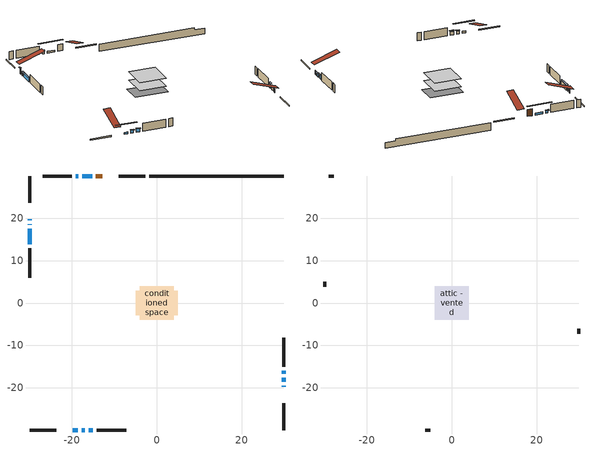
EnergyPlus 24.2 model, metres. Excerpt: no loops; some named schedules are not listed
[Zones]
conditioned space
 floor adiabatic (AdiabaticFloorConstruction): -3.98,-3.98 -3.98,3.98 3.98,3.98 3.98,-3.98 z0.77
 floor foundation (Slab1 construction): -4.98,-2.95 -4.98,2.95 4.98,2.95 4.98,-2.95 z-1.46
 wall outside (RimJoist1 construction): -2.69,29.94 -8.95,29.94 / -29.94,-29.94 -23.68,-29.94 / -29.94,29.94 -29.94,23.68 / 29.94,-29.94 29.94,-23.68 z0.77:1.07
 wall outside (AdiabaticWallConstruction 1): -12.85,29.94 -14.33,29.94 z0.77:2.8
 wall outside (AdiabaticWallConstruction): 29.94,-19.78 29.94,-19.51 / -29.94,18.55 -29.94,18.41 z0.77:1.99; -29.94,19.78 -29.94,19.47 z0.77:2.5; -15.25,29.94 -17.54,29.94 / -19.78,-29.94 -18.64,-29.94 z0.77:1.3; 29.94,-18.59 29.94,-17.62 z0.77:1.76; 29.94,-16.69 29.94,-16 z0.77:2.09; -18.47,29.94 -19.05,29.94 z0.77:1.56; -17.71,-29.94 -17,-29.94 z0.77:1.63; -16.07,-29.94 -15.08,-29.94 z0.77:1.79; -29.94,17.48 -29.94,13.82 z0.77:2.12
 wall outside (Wall1 construction): -19.98,29.94 -26.9,29.94 / -14.15,-29.94 -7.23,-29.94 / -29.94,12.9 -29.94,5.98 / 29.94,-15.07 29.94,-8.15 z0.77:3.21
 wall foundation (FoundationWall1 construction): -1.76,29.94,-1.46 -1.76,29.94,0.77 26.77,29.94,0.77 26.77,29.94,0.19 29.94,29.94,0.19 29.94,29.94,-1.46
 window (WindowConstruction 7): 29.94,-19.78 29.94,-19.51 z0.77:1.99
 window (WindowConstruction 6): -29.94,19.78 -29.94,19.48 z0.77:2.5
 window (WindowConstruction 9): -15.25,29.94 -17.54,29.94 z0.77:1.3
 window (WindowConstruction 10): -19.78,-29.94 -18.64,-29.94 z0.77:1.3
 window (WindowConstruction 8): -29.94,18.55 -29.94,18.41 z0.77:1.99
 window (WindowConstruction): 29.94,-18.58 29.94,-17.62 z0.77:1.76
 window (WindowConstruction 1): 29.94,-16.69 29.94,-16 z0.77:2.09
 window (WindowConstruction 2): -18.47,29.94 -19.05,29.94 z0.77:1.56
 window (WindowConstruction 3): -17.71,-29.94 -17,-29.94 z0.77:1.63
 window (WindowConstruction 4): -16.07,-29.94 -15.08,-29.94 z0.77:1.79
 window (WindowConstruction 5): -29.94,17.48 -29.94,13.83 z0.77:2.12
 door (Door): -12.85,29.94 -14.32,29.94 z0.77:2.8
 ceiling adiabatic (AdiabaticFloorConstruction): 3.98,-3.98 3.98,3.98 -3.98,3.98 -3.98,-3.98 z0.77
attic - vented
 floor to conditioned space (Floor1 construction Reversed): -3.98,-3.98 -3.98,3.98 3.98,3.98 3.98,-3.98 z3.21
 wall outside (Wall2 construction): -27.83,29.94 -29.01,29.94 / -6.3,-29.94 -5.12,-29.94 / -29.94,5.05 -29.94,3.86 / 29.94,-7.23 29.94,-6.04 z0.77:3.21
 roof outside (Roof1 construction): -11.92,29.94,3.21 -11.92,22.19,5.79 -9.88,22.19,5.79 -9.88,29.94,3.21; -20.71,-29.94,3.21 -20.71,-22.19,5.79 -22.75,-22.19,5.79 -22.75,-29.94,3.21; -29.94,20.71,3.21 -22.19,20.71,5.79 -22.19,22.75,5.79 -29.94,22.75,3.21; 29.94,-20.71,3.21 22.19,-20.71,5.79 22.19,-22.75,5.79 29.94,-22.75,3.21
shading: -29.94,19.27 -29.94,19.98 -30.35,19.98 -30.35,19.27 z2.7; -20.18,29.94 -12.61,29.94 -12.61,30.35 -20.18,30.35 z3.94; -16,-29.94 -22.42,-29.94 -22.42,-30.35 -16,-30.35 z3.94; 29.94,-17.42 29.94,-18.79 30.35,-18.79 30.35,-17.42 z1.96; 29.94,-15.8 29.94,-16.89 30.35,-16.89 30.35,-15.8 z2.29; -19.25,29.94 -18.27,29.94 -18.27,30.35 -19.25,30.35 z1.76; -16.8,-29.94 -17.91,-29.94 -17.91,-30.35 -16.8,-30.35 z1.83; -14.88,-29.94 -16.27,-29.94 -16.27,-30.35 -14.88,-30.35 z1.99; -29.94,13.62 -29.94,17.68 -30.35,17.68 -30.35,13.62 z2.32
[Building]
Building 1: Terrain=Suburbs
[Site:Location]
Thunder Bay AP_ON: Latitude {deg}=48.37; Longitude {deg}=-89.32; Time Zone {hr}=-5; Elevation {m}=199; Keep Site Location Information=Yes
[Site:GroundTemperature:Shallow]
-2.12691, -4.55874, -4.75348, -3.59946, 1.0333, 5.64449, 9.64214, 12.1745, 12.3897, 10.33, 6.43429, 1.96456
[Site:WaterMainsTemperature]
Calculation Method=Schedule; Temperature Schedule=mains temperature schedule
[Material] Roughness=Rough; Thermal Absorptance=0.9
Name | Thickness {m} | Conductivity {W/m-K} | Density {kg/m3} | Specific Heat {J/kg-K} | Solar Absorptance | Visible Absorptance
asphalt or fiberglass shingles | 0.00635 | 0.162714 | 1121.4 | 1465.45 | 0.4 | 0.4
ceiling loosefill ins | 0.338667 | 0.0480833 | 16.02 | 1046.75 | 0.7 | 0.7
ceiling stud and cavity | 0.1397 | 0.110344 | 65.682 | 1177.47 | 0.7 | 0.7
concrete 4.0 in. | 0.1016 | 1.803125 | 2242.8 | 837.4 | 0.7 | 0.7
concrete 8.0 in. | 0.2032 | 1.803125 | 2242.8 | 837.4 | 0.7 | 0.7
door material | 0.04445 | 0.188738 | 512.64 | 1214.23 | 0.7 | 0.7
floor covering | 0.0127 | 0.0433444 | 54.468 | 1339.84 | 0.6 | 0.6
floor rigid ins; wall rigid ins | 0.512978 | 0.029427 | 32.04 | 1214.23 | 0.7 | 0.7
floor stud and cavity | 0.1397 | 1.75129 | 37.0049 | 1207.88 | 0.7 | 0.7
furniture material conditioned space 1 | 0.1524 | 0.115458 | 640.8 | 1214.23 | 0.6 | 0.6
gypsum board | 0.0127 | 0.160291 | 801 | 837.4 | 0.6 | 0.6
osb sheathing 0.5 in. | 0.0127 | 0.115458 | 512.64 | 1214.23 | 0.7 | 0.7
osb sheathing 0.75 in. | 0.01905 | 0.115458 | 512.64 | 1214.23 | 0.7 | 0.7
rim joist stud and cavity | 0.0508 | 0.648972 | 50.32683 | 1063.81 | 0.6 | 0.6
wall stud and cavity | 0.1397 | 0.116332 | 139.0536 | 1170.24 | 0.7 | 0.7
wall stud and cavity 1 | 0.0889 | 6.1454 | 50.32683 | 1063.81 | 0.6 | 0.6
wall stud and cavity 2 | 0.0889 | 0.380278 | 52.3479 | 1209.89 | 0.7 | 0.7
wall stud and cavity 3 | 0.0889 | 0.391764 | 83.0341 | 1211.67 | 0.7 | 0.7
wood siding | 0.0254 | 0.102417 | 544.68 | 1172.36 | 0.4 | 0.4
wood siding 1 | 0.00254 | 0.102417 | 544.68 | 1172.36 | 0.4 | 0.4
wood siding 2; wood siding 3; wood siding 4 | 0.0254 | 0.102417 | 544.68 | 1172.36 | 0.7 | 0.7
[WindowMaterial:SimpleGlazingSystem]
Name | U-Factor {W/m2-K} | Solar Heat Gain Coefficient
WindowMaterial | 2.11108 | 0.49
WindowMaterial 1 | 2.387599 | 0.49
WindowMaterial 2 | 2.22067 | 0.41
WindowMaterial 3 | 2.17411 | 0.44
WindowMaterial 4 | 2.103699 | 0.49
WindowMaterial 5 | 1.9856 | 0.57
WindowMaterial 6 | 2.946882 | 0.26
WindowMaterial 7 | 6.867541 | 0.71
WindowMaterial 8 | 7.08671 | 0.65
WindowMaterial 9 | 2.17581 | 0.44
[Construction]
AdiabaticFloorConstruction: floor stud and cavity, floor rigid ins, osb sheathing 0.75 in., floor covering
AdiabaticWallConstruction: wood siding 3, wall rigid ins, wall stud and cavity 2, gypsum board
AdiabaticWallConstruction 1: wood siding 4, wall rigid ins, wall stud and cavity 2, gypsum board
Door: door material
Floor1 construction Reversed: gypsum board, ceiling stud and cavity, ceiling loosefill ins
FoundationWall1 construction: concrete 8.0 in.
furniture construction conditioned space 1: furniture material conditioned space 1
PartitionWallConstruction: gypsum board, wall stud and cavity 3, gypsum board
RimJoist1 construction: wood siding 2, rim joist stud and cavity
Roof1 construction: asphalt or fiberglass shingles
Slab1 construction: concrete 4.0 in.
Wall1 construction: wood siding, osb sheathing 0.5 in., wall stud and cavity, gypsum board
Wall2 construction: wood siding 1, wall stud and cavity 1
WindowConstruction: WindowMaterial
WindowConstruction 1: WindowMaterial 1
WindowConstruction 10; WindowConstruction 9: WindowMaterial 9
WindowConstruction 2: WindowMaterial 2
WindowConstruction 3: WindowMaterial 3
WindowConstruction 4: WindowMaterial 4
WindowConstruction 5: WindowMaterial 5
WindowConstruction 6: WindowMaterial 6
WindowConstruction 7: WindowMaterial 7
WindowConstruction 8: WindowMaterial 8
[Zone] Multiplier=1; Part of Total Floor Area=Yes
Name | Volume {m3}
attic - vented | 26.5999
conditioned space | 299.4
[Space]
Name | Zone | Volume {m3}
attic - vented 1 | attic - vented | 26.5999
conditioned space 1 | conditioned space | 299.4
[ZoneInfiltration:EffectiveLeakageArea]
infil attic - vented 1: Zone or Space=attic - vented 1; Schedule=Always On Discrete; Effective Air Leakage Area {cm2}=2305.09; Stack Coefficient=0.000349314; Wind Coefficient=1.26278e-05
[ZoneMixing]
whole house fan mix: Zone or Space=attic - vented; Schedule=Always On Continuous; Design Flow Rate Calculation Method=Flow/Zone; Design Flow Rate {m3/s}=0; Source Zone or Space=conditioned space
[SurfaceProperty:ExposedFoundationPerimeter]
Slab1: Exposed Perimeter Calculation Method=TotalExposedPerimeter; Total Exposed Perimeter {m}=31.7
[InternalMass] Zone or ZoneList=conditioned space; Space or SpaceList=conditioned space 1
Name | Construction | Surface Area {m2}
furniture mass conditioned space 1 | furniture construction conditioned space 1 | 48.8399
partition wall mass | PartitionWallConstruction | 122.1
[Lights]
interior lighting: Zone or ZoneList or Space or SpaceList=conditioned space 1; Schedule=interior lighting schedule; Design Level Calculation Method=LightingLevel; Lighting Level {W}=343.2; Return Air Fraction=0; Fraction Radiant=0.6; Fraction Visible=0.2; Fraction Replaceable=1
[People]
occupants: Zone or ZoneList or Space or SpaceList=conditioned space 1; Number of People Schedule=occupants schedule; Number of People Calculation Method=People; Number of People=3; Fraction Radiant=0.314171; Sensible Heat Fraction=0.56303; Activity Level Schedule=occupants activity schedule; Carbon Dioxide Generation Rate {m3/s-W}=0; Enable ASHRAE 55 Comfort Warnings=No; Mean Radiant Temperature Calculation Type=EnclosureAveraged
[ElectricEquipment] Zone or ZoneList or Space or SpaceList=conditioned space 1; Design Level Calculation Method=EquipmentLevel
Name | Schedule | Design Level {W} | Fraction Latent | Fraction Radiant | Fraction Lost
clothes dryer | clothes dryer schedule | 140.772 | 0.015 | 0.081 | 0.85
clothes washer | clothes washer schedule | 32.1985 | 0.03 | 0.162 | 0.7
cooking range | cooking range schedule | 215.147 | 0.08 | 0.432 | 0.2
dishwasher | dishwasher schedule | 66.8632 | 0.3 | 0.18 | 0.4
fridge | fridge schedule | 72.9452 | 0 | 0.6 | 0
mech vent bath fan 0 | mech vent bath fan 0 schedule | 50.2 | 0 | 0 | 1
mech vent house fan | mech vent house fan schedule | 0 | 0 | 0 | 1
mech vent house fan cfis | mech vent house fan cfis schedule | 0 | 0 | 0 | 0
misc plug loads | misc plug loads schedule | 494.7 | 0.045 | 0.513 | 0.1
whole house fan | Always On Discrete | 0 | 0 | 0 | 1
[OtherEquipment] Zone or ZoneList or Space or SpaceList=conditioned space 1; Design Level Calculation Method=EquipmentLevel
Name | Fuel Type | Schedule | Design Level {W} | Fraction Latent | Fraction Radiant | Fraction Lost
clothes dryer 1 | Electricity | clothes dryer schedule | 0 | 0.015 | 0.081 | 0.85
cooking range 1 | Electricity | cooking range schedule | 0 | 0.08 | 0.432 | 0.2
general water use latent | None | general water use schedule | 62.594 | 1 | 0 | 0
general water use sensible | None | general water use schedule | -61.6891 | 0 | 0.6 | 0
mech vent house fan latent load | None | Always On Discrete | 0 | 1 | 0 | 0
mech vent house fan sensible load | None | Always On Discrete | 0 | 0 | 0 | 0
water heater energy adjustment1 | NaturalGas | Always On Discrete | 0.01 | 0 | 0 | 1
[ZoneInfiltration:DesignFlowRate] Zone or ZoneList or Space or SpaceList=conditioned space 1; Schedule=Always On Discrete; Design Flow Rate Calculation Method=Flow/Zone; Design Flow Rate {m3/s}=0
infil flow; natural vent flow; whole house fan flow
[Foundation:Kiva]
Foundation Kiva 1: Initial Indoor Air Temperature {C}=18; Wall Height Above Grade {m}=0.770016; Wall Depth Below Slab {m}=0.2032
[Foundation:Kiva:Settings]
Soil Conductivity {W/m-K}=0.849921; Soil Density {kg/m3}=1842.3; Soil Specific Heat {J/kg-K}=418.7; Ground Solar Absorptivity=0.9; Ground Thermal Absorptivity=0.9; Ground Surface Roughness {m}=0.03; Far-Field Width {m}=40; Deep-Ground Boundary Condition=ZeroFlux; Deep-Ground Depth {m}=40; Minimum Cell Dimension {m}=0.2; Maximum Cell Growth Coefficient=3; Simulation Timestep=Timestep
[Exterior:Lights]
exterior lighting: Schedule=exterior lighting schedule; Design Level {W}=75.6
[Schedule:Constant]
Name | Hourly Value
Always On Continuous; mech vent house fan schedule; mech vent house fan cfis schedule; Always On Discrete | 1
occupants activity schedule | 117.228
fridge schedule | 0
[Schedule:Day:Interval]
interior lighting schedule day: No, 01:00, 0.108182, 04:00, 0.0901515, 05:00, 0.0991667, 06:00, 0.162273, 07:00, 0.270455, 08:00, 0.342576, 10:00, 0.369621, 11:00, 0.351591, 12:00, 0.333561, 13:00, 0.324545, 14:00, 0.31553, 15:00, 0.333561, 16:00, 0.369621, 17:00, 0.450758, 18:00, 0.585985, 19:00, 0.775303, 20:00, 0.955606, 21:00, 0.991667, 22:00, 0.712197, 23:00, 0.360606, 24:00, 0.162273
interior lighting schedule day 1: No, 01:00, 0.100909, 04:00, 0.0840909, 05:00, 0.0925, 06:00, 0.151364, 07:00, 0.252273, 08:00, 0.319545, 10:00, 0.344773, 11:00, 0.327955, 12:00, 0.311136, 13:00, 0.302727, 14:00, 0.294318, 15:00, 0.311136, 16:00, 0.344773, 17:00, 0.420455, 18:00, 0.546591, 19:00, 0.723182, 20:00, 0.891364, 21:00, 0.925, 22:00, 0.664318, 23:00, 0.336364, 24:00, 0.151364
interior lighting schedule default day: No, 24:00, 0
[Schedule:Week:Daily]
interior lighting schedule Week Rule - Jan1-Jan27: interior lighting schedule day, interior lighting schedule day, interior lighting schedule day, interior lighting schedule day, interior lighting schedule day, interior lighting schedule day, interior lighting schedule day, interior lighting schedule default day, interior lighting schedule default day, interior lighting schedule default day, interior lighting schedule default day, interior lighting schedule default day
interior lighting schedule Week Rule - Jan28-Feb3: interior lighting schedule day, interior lighting schedule day, interior lighting schedule day, interior lighting schedule day, interior lighting schedule day 1, interior lighting schedule day 1, interior lighting schedule day 1, interior lighting schedule default day, interior lighting schedule default day, interior lighting schedule default day, interior lighting schedule default day, interior lighting schedule default day
interior lighting schedule Week Rule - Feb4-Feb24: interior lighting schedule day 1, interior lighting schedule day 1, interior lighting schedule day 1, interior lighting schedule day 1, interior lighting schedule day 1, interior lighting schedule day 1, interior lighting schedule day 1, interior lighting schedule default day, interior lighting schedule default day, interior lighting schedule default day, interior lighting schedule default day, interior lighting schedule default day
interior lighting schedule Week Rule - Feb25-Mar3: interior lighting schedule day 1, interior lighting schedule day 1, interior lighting schedule day 1, interior lighting schedule day 1, interior lighting schedule day 2, interior lighting schedule day 2, interior lighting schedule day 2, interior lighting schedule default day, interior lighting schedule default day, interior lighting schedule default day, interior lighting schedule default day, interior lighting schedule default day
interior lighting schedule Week Rule - Mar4-Mar31: interior lighting schedule day 2, interior lighting schedule day 2, interior lighting schedule day 2, interior lighting schedule day 2, interior lighting schedule day 2, interior lighting schedule day 2, interior lighting schedule day 2, interior lighting schedule default day, interior lighting schedule default day, interior lighting schedule default day, interior lighting schedule default day, interior lighting schedule default day
interior lighting schedule Week Rule - Apr1-Apr28: interior lighting schedule day 3, interior lighting schedule day 3, interior lighting schedule day 3, interior lighting schedule day 3, interior lighting schedule day 3, interior lighting schedule day 3, interior lighting schedule day 3, interior lighting schedule default day, interior lighting schedule default day, interior lighting schedule default day, interior lighting schedule default day, interior lighting schedule default day
interior lighting schedule Week Rule - Apr29-May5: interior lighting schedule day 3, interior lighting schedule day 3, interior lighting schedule day 4, interior lighting schedule day 4, interior lighting schedule day 4, interior lighting schedule day 4, interior lighting schedule day 4, interior lighting schedule default day, interior lighting schedule default day, interior lighting schedule default day, interior lighting schedule default day, interior lighting schedule default day
interior lighting schedule Week Rule - May6-May26: interior lighting schedule day 4, interior lighting schedule day 4, interior lighting schedule day 4, interior lighting schedule day 4, interior lighting schedule day 4, interior lighting schedule day 4, interior lighting schedule day 4, interior lighting schedule default day, interior lighting schedule default day, interior lighting schedule default day, interior lighting schedule default day, interior lighting schedule default day
interior lighting schedule Week Rule - May27-Jun2: interior lighting schedule day 4, interior lighting schedule day 4, interior lighting schedule day 4, interior lighting schedule day 4, interior lighting schedule day 4, interior lighting schedule day 5, interior lighting schedule day 5, interior lighting schedule default day, interior lighting schedule default day, interior lighting schedule default day, interior lighting schedule default day, interior lighting schedule default day
interior lighting schedule Week Rule - Jun3-Jun30: interior lighting schedule day 5, interior lighting schedule day 5, interior lighting schedule day 5, interior lighting schedule day 5, interior lighting schedule day 5, interior lighting schedule day 5, interior lighting schedule day 5, interior lighting schedule default day, interior lighting schedule default day, interior lighting schedule default day, interior lighting schedule default day, interior lighting schedule default day
interior lighting schedule Week Rule - Jul1-Jul28: interior lighting schedule day 6, interior lighting schedule day 6, interior lighting schedule day 6, interior lighting schedule day 6, interior lighting schedule day 6, interior lighting schedule day 6, interior lighting schedule day 6, interior lighting schedule default day, interior lighting schedule default day, interior lighting schedule default day, interior lighting schedule default day, interior lighting schedule default day
interior lighting schedule Week Rule - Jul29-Aug4: interior lighting schedule day 6, interior lighting schedule day 6, interior lighting schedule day 6, interior lighting schedule day 7, interior lighting schedule day 7, interior lighting schedule day 7, interior lighting schedule day 7, interior lighting schedule default day, interior lighting schedule default day, interior lighting schedule default day, interior lighting schedule default day, interior lighting schedule default day
interior lighting schedule Week Rule - Aug5-Aug25: interior lighting schedule day 7, interior lighting schedule day 7, interior lighting schedule day 7, interior lighting schedule day 7, interior lighting schedule day 7, interior lighting schedule day 7, interior lighting schedule day 7, interior lighting schedule default day, interior lighting schedule default day, interior lighting schedule default day, interior lighting schedule default day, interior lighting schedule default day
interior lighting schedule Week Rule - Aug26-Sep1: interior lighting schedule day 7, interior lighting schedule day 7, interior lighting schedule day 7, interior lighting schedule day 7, interior lighting schedule day 7, interior lighting schedule day 7, interior lighting schedule day 8, interior lighting schedule default day, interior lighting schedule default day, interior lighting schedule default day, interior lighting schedule default day, interior lighting schedule default day
interior lighting schedule Week Rule - Sep2-Sep29: interior lighting schedule day 8, interior lighting schedule day 8, interior lighting schedule day 8, interior lighting schedule day 8, interior lighting schedule day 8, interior lighting schedule day 8, interior lighting schedule day 8, interior lighting schedule default day, interior lighting schedule default day, interior lighting schedule default day, interior lighting schedule default day, interior lighting schedule default day
interior lighting schedule Week Rule - Sep30-Oct6: interior lighting schedule day 8, interior lighting schedule day 9, interior lighting schedule day 9, interior lighting schedule day 9, interior lighting schedule day 9, interior lighting schedule day 9, interior lighting schedule day 9, interior lighting schedule default day, interior lighting schedule default day, interior lighting schedule default day, interior lighting schedule default day, interior lighting schedule default day
interior lighting schedule Week Rule - Oct7-Oct27: interior lighting schedule day 9, interior lighting schedule day 9, interior lighting schedule day 9, interior lighting schedule day 9, interior lighting schedule day 9, interior lighting schedule day 9, interior lighting schedule day 9, interior lighting schedule default day, interior lighting schedule default day, interior lighting schedule default day, interior lighting schedule default day, interior lighting schedule default day
interior lighting schedule Week Rule - Oct28-Nov3: interior lighting schedule day 9, interior lighting schedule day 9, interior lighting schedule day 9, interior lighting schedule day 9, interior lighting schedule day 10, interior lighting schedule day 10, interior lighting schedule day 10, interior lighting schedule default day, interior lighting schedule default day, interior lighting schedule default day, interior lighting schedule default day, interior lighting schedule default day
interior lighting schedule Week Rule - Nov4-Nov24: interior lighting schedule day 10, interior lighting schedule day 10, interior lighting schedule day 10, interior lighting schedule day 10, interior lighting schedule day 10, interior lighting schedule day 10, interior lighting schedule day 10, interior lighting schedule default day, interior lighting schedule default day, interior lighting schedule default day, interior lighting schedule default day, interior lighting schedule default day
interior lighting schedule Week Rule - Nov25-Dec1: interior lighting schedule day 10, interior lighting schedule day 10, interior lighting schedule day 10, interior lighting schedule day 10, interior lighting schedule day 10, interior lighting schedule day 10, interior lighting schedule day 11, interior lighting schedule default day, interior lighting schedule default day, interior lighting schedule default day, interior lighting schedule default day, interior lighting schedule default day
interior lighting schedule Week Rule - Dec2-Dec31: interior lighting schedule day 11, interior lighting schedule day 11, interior lighting schedule day 11, interior lighting schedule day 11, interior lighting schedule day 11, interior lighting schedule day 11, interior lighting schedule day 11, interior lighting schedule default day, interior lighting schedule default day, interior lighting schedule default day, interior lighting schedule default day, interior lighting schedule default day
occupants schedule Week Rule - Jan1-Dec31: occupants schedule day, occupants schedule day, occupants schedule day, occupants schedule day, occupants schedule day, occupants schedule day, occupants schedule day, occupants schedule default day, occupants schedule default day, occupants schedule default day, occupants schedule default day, occupants schedule default day
clothes dryer schedule Week Rule - Jan1-Dec31: clothes dryer schedule day, clothes dryer schedule day, clothes dryer schedule day, clothes dryer schedule day, clothes dryer schedule day, clothes dryer schedule day, clothes dryer schedule day, clothes dryer schedule default day, clothes dryer schedule default day, clothes dryer schedule default day, clothes dryer schedule default day, clothes dryer schedule default day
clothes washer schedule Week Rule - Jan1-Dec31: clothes washer schedule day, clothes washer schedule day, clothes washer schedule day, clothes washer schedule day, clothes washer schedule day, clothes washer schedule day, clothes washer schedule day, clothes washer schedule default day, clothes washer schedule default day, clothes washer schedule default day, clothes washer schedule default day, clothes washer schedule default day
cooking range schedule Week Rule - Jan1-Dec31: cooking range schedule day, cooking range schedule day, cooking range schedule day, cooking range schedule day, cooking range schedule day, cooking range schedule day, cooking range schedule day, cooking range schedule default day, cooking range schedule default day, cooking range schedule default day, cooking range schedule default day, cooking range schedule default day
dishwasher schedule Week Rule - Jan1-Dec31: dishwasher schedule day, dishwasher schedule day, dishwasher schedule day, dishwasher schedule day, dishwasher schedule day, dishwasher schedule day, dishwasher schedule day, dishwasher schedule default day, dishwasher schedule default day, dishwasher schedule default day, dishwasher schedule default day, dishwasher schedule default day
mech vent bath fan 0 schedule Week Rule - Jan1-Dec31: mech vent bath fan 0 schedule day, mech vent bath fan 0 schedule day, mech vent bath fan 0 schedule day, mech vent bath fan 0 schedule day, mech vent bath fan 0 schedule day, mech vent bath fan 0 schedule day, mech vent bath fan 0 schedule day, mech vent bath fan 0 schedule default day, mech vent bath fan 0 schedule default day, mech vent bath fan 0 schedule default day, mech vent bath fan 0 schedule default day, mech vent bath fan 0 schedule default day
misc plug loads schedule Week Rule - Jan1-Dec31: misc plug loads schedule day, misc plug loads schedule day, misc plug loads schedule day, misc plug loads schedule day, misc plug loads schedule day, misc plug loads schedule day, misc plug loads schedule day, misc plug loads schedule default day, misc plug loads schedule default day, misc plug loads schedule default day, misc plug loads schedule default day, misc plug loads schedule default day
general water use schedule Week Rule - Jan1-Dec31: general water use schedule day, general water use schedule day, general water use schedule day, general water use schedule day, general water use schedule day, general water use schedule day, general water use schedule day, general water use schedule default day, general water use schedule default day, general water use schedule default day, general water use schedule default day, general water use schedule default day
exterior lighting schedule Week Rule - Jan1-Jan27: exterior lighting schedule day, exterior lighting schedule day, exterior lighting schedule day, exterior lighting schedule day, exterior lighting schedule day, exterior lighting schedule day, exterior lighting schedule day, exterior lighting schedule default day, exterior lighting schedule default day, exterior lighting schedule default day, exterior lighting schedule default day, exterior lighting schedule default day
exterior lighting schedule Week Rule - Jan28-Feb3: exterior lighting schedule day, exterior lighting schedule day, exterior lighting schedule day, exterior lighting schedule day, exterior lighting schedule day 1, exterior lighting schedule day 1, exterior lighting schedule day 1, exterior lighting schedule default day, exterior lighting schedule default day, exterior lighting schedule default day, exterior lighting schedule default day, exterior lighting schedule default day
exterior lighting schedule Week Rule - Feb4-Feb24: exterior lighting schedule day 1, exterior lighting schedule day 1, exterior lighting schedule day 1, exterior lighting schedule day 1, exterior lighting schedule day 1, exterior lighting schedule day 1, exterior lighting schedule day 1, exterior lighting schedule default day, exterior lighting schedule default day, exterior lighting schedule default day, exterior lighting schedule default day, exterior lighting schedule default day
exterior lighting schedule Week Rule - Feb25-Mar3: exterior lighting schedule day 1, exterior lighting schedule day 1, exterior lighting schedule day 1, exterior lighting schedule day 1, exterior lighting schedule day 2, exterior lighting schedule day 2, exterior lighting schedule day 2, exterior lighting schedule default day, exterior lighting schedule default day, exterior lighting schedule default day, exterior lighting schedule default day, exterior lighting schedule default day
exterior lighting schedule Week Rule - Mar4-Mar31: exterior lighting schedule day 2, exterior lighting schedule day 2, exterior lighting schedule day 2, exterior lighting schedule day 2, exterior lighting schedule day 2, exterior lighting schedule day 2, exterior lighting schedule day 2, exterior lighting schedule default day, exterior lighting schedule default day, exterior lighting schedule default day, exterior lighting schedule default day, exterior lighting schedule default day
exterior lighting schedule Week Rule - Apr1-Apr28: exterior lighting schedule day 3, exterior lighting schedule day 3, exterior lighting schedule day 3, exterior lighting schedule day 3, exterior lighting schedule day 3, exterior lighting schedule day 3, exterior lighting schedule day 3, exterior lighting schedule default day, exterior lighting schedule default day, exterior lighting schedule default day, exterior lighting schedule default day, exterior lighting schedule default day
exterior lighting schedule Week Rule - Apr29-May5: exterior lighting schedule day 3, exterior lighting schedule day 3, exterior lighting schedule day 4, exterior lighting schedule day 4, exterior lighting schedule day 4, exterior lighting schedule day 4, exterior lighting schedule day 4, exterior lighting schedule default day, exterior lighting schedule default day, exterior lighting schedule default day, exterior lighting schedule default day, exterior lighting schedule default day
exterior lighting schedule Week Rule - May6-May26: exterior lighting schedule day 4, exterior lighting schedule day 4, exterior lighting schedule day 4, exterior lighting schedule day 4, exterior lighting schedule day 4, exterior lighting schedule day 4, exterior lighting schedule day 4, exterior lighting schedule default day, exterior lighting schedule default day, exterior lighting schedule default day, exterior lighting schedule default day, exterior lighting schedule default day
exterior lighting schedule Week Rule - May27-Jun2: exterior lighting schedule day 4, exterior lighting schedule day 4, exterior lighting schedule day 4, exterior lighting schedule day 4, exterior lighting schedule day 4, exterior lighting schedule day 5, exterior lighting schedule day 5, exterior lighting schedule default day, exterior lighting schedule default day, exterior lighting schedule default day, exterior lighting schedule default day, exterior lighting schedule default day
exterior lighting schedule Week Rule - Jun3-Jun30: exterior lighting schedule day 5, exterior lighting schedule day 5, exterior lighting schedule day 5, exterior lighting schedule day 5, exterior lighting schedule day 5, exterior lighting schedule day 5, exterior lighting schedule day 5, exterior lighting schedule default day, exterior lighting schedule default day, exterior lighting schedule default day, exterior lighting schedule default day, exterior lighting schedule default day
exterior lighting schedule Week Rule - Jul1-Jul28: exterior lighting schedule day 6, exterior lighting schedule day 6, exterior lighting schedule day 6, exterior lighting schedule day 6, exterior lighting schedule day 6, exterior lighting schedule day 6, exterior lighting schedule day 6, exterior lighting schedule default day, exterior lighting schedule default day, exterior lighting schedule default day, exterior lighting schedule default day, exterior lighting schedule default day
exterior lighting schedule Week Rule - Jul29-Aug4: exterior lighting schedule day 6, exterior lighting schedule day 6, exterior lighting schedule day 6, exterior lighting schedule day 7, exterior lighting schedule day 7, exterior lighting schedule day 7, exterior lighting schedule day 7, exterior lighting schedule default day, exterior lighting schedule default day, exterior lighting schedule default day, exterior lighting schedule default day, exterior lighting schedule default day
exterior lighting schedule Week Rule - Aug5-Aug25: exterior lighting schedule day 7, exterior lighting schedule day 7, exterior lighting schedule day 7, exterior lighting schedule day 7, exterior lighting schedule day 7, exterior lighting schedule day 7, exterior lighting schedule day 7, exterior lighting schedule default day, exterior lighting schedule default day, exterior lighting schedule default day, exterior lighting schedule default day, exterior lighting schedule default day
exterior lighting schedule Week Rule - Aug26-Sep1: exterior lighting schedule day 7, exterior lighting schedule day 7, exterior lighting schedule day 7, exterior lighting schedule day 7, exterior lighting schedule day 7, exterior lighting schedule day 7, exterior lighting schedule day 8, exterior lighting schedule default day, exterior lighting schedule default day, exterior lighting schedule default day, exterior lighting schedule default day, exterior lighting schedule default day
exterior lighting schedule Week Rule - Sep2-Sep29: exterior lighting schedule day 8, exterior lighting schedule day 8, exterior lighting schedule day 8, exterior lighting schedule day 8, exterior lighting schedule day 8, exterior lighting schedule day 8, exterior lighting schedule day 8, exterior lighting schedule default day, exterior lighting schedule default day, exterior lighting schedule default day, exterior lighting schedule default day, exterior lighting schedule default day
exterior lighting schedule Week Rule - Sep30-Oct6: exterior lighting schedule day 8, exterior lighting schedule day 9, exterior lighting schedule day 9, exterior lighting schedule day 9, exterior lighting schedule day 9, exterior lighting schedule day 9, exterior lighting schedule day 9, exterior lighting schedule default day, exterior lighting schedule default day, exterior lighting schedule default day, exterior lighting schedule default day, exterior lighting schedule default day
exterior lighting schedule Week Rule - Oct7-Oct27: exterior lighting schedule day 9, exterior lighting schedule day 9, exterior lighting schedule day 9, exterior lighting schedule day 9, exterior lighting schedule day 9, exterior lighting schedule day 9, exterior lighting schedule day 9, exterior lighting schedule default day, exterior lighting schedule default day, exterior lighting schedule default day, exterior lighting schedule default day, exterior lighting schedule default day
exterior lighting schedule Week Rule - Oct28-Nov3: exterior lighting schedule day 9, exterior lighting schedule day 9, exterior lighting schedule day 9, exterior lighting schedule day 9, exterior lighting schedule day 10, exterior lighting schedule day 10, exterior lighting schedule day 10, exterior lighting schedule default day, exterior lighting schedule default day, exterior lighting schedule default day, exterior lighting schedule default day, exterior lighting schedule default day
exterior lighting schedule Week Rule - Nov4-Nov24: exterior lighting schedule day 10, exterior lighting schedule day 10, exterior lighting schedule day 10, exterior lighting schedule day 10, exterior lighting schedule day 10, exterior lighting schedule day 10, exterior lighting schedule day 10, exterior lighting schedule default day, exterior lighting schedule default day, exterior lighting schedule default day, exterior lighting schedule default day, exterior lighting schedule default day
exterior lighting schedule Week Rule - Nov25-Dec1: exterior lighting schedule day 10, exterior lighting schedule day 10, exterior lighting schedule day 10, exterior lighting schedule day 10, exterior lighting schedule day 10, exterior lighting schedule day 10, exterior lighting schedule day 11, exterior lighting schedule default day, exterior lighting schedule default day, exterior lighting schedule default day, exterior lighting schedule default day, exterior lighting schedule default day
exterior lighting schedule Week Rule - Dec2-Dec31: exterior lighting schedule day 11, exterior lighting schedule day 11, exterior lighting schedule day 11, exterior lighting schedule day 11, exterior lighting schedule day 11, exterior lighting schedule day 11, exterior lighting schedule day 11, exterior lighting schedule default day, exterior lighting schedule default day, exterior lighting schedule default day, exterior lighting schedule default day, exterior lighting schedule default day
[Schedule:Year]
interior lighting schedule: interior lighting schedule Week Rule - Jan1-Jan27, 1, 1, 1, 27, interior lighting schedule Week Rule - Jan28-Feb3, 1, 28, 2, 3, interior lighting schedule Week Rule - Feb4-Feb24, 2, 4, 2, 24, interior lighting schedule Week Rule - Feb25-Mar3, 2, 25, 3, 3, interior lighting schedule Week Rule - Mar4-Mar31, 3, 4, 3, 31, interior lighting schedule Week Rule - Apr1-Apr28, 4, 1, 4, 28, interior lighting schedule Week Rule - Apr29-May5, 4, 29, 5, 5, interior lighting schedule Week Rule - May6-May26, 5, 6, 5, 26, interior lighting schedule Week Rule - May27-Jun2, 5, 27, 6, 2, interior lighting schedule Week Rule - Jun3-Jun30, 6, 3, 6, 30, interior lighting schedule Week Rule - Jul1-Jul28, 7, 1, 7, 28, interior lighting schedule Week Rule - Jul29-Aug4, 7, 29, 8, 4, interior lighting schedule Week Rule - Aug5-Aug25, 8, 5, 8, 25, interior lighting schedule Week Rule - Aug26-Sep1, 8, 26, 9, 1, interior lighting schedule Week Rule - Sep2-Sep29, 9, 2, 9, 29, interior lighting schedule Week Rule - Sep30-Oct6, 9, 30, 10, 6, interior lighting schedule Week Rule - Oct7-Oct27, 10, 7, 10, 27, interior lighting schedule Week Rule - Oct28-Nov3, 10, 28, 11, 3, interior lighting schedule Week Rule - Nov4-Nov24, 11, 4, 11, 24, interior lighting schedule Week Rule - Nov25-Dec1, 11, 25, 12, 1, interior lighting schedule Week Rule - Dec2-Dec31, 12, 2, 12, 31
occupants schedule: occupants schedule Week Rule - Jan1-Dec31, 1, 1, 12, 31
clothes dryer schedule: clothes dryer schedule Week Rule - Jan1-Dec31, 1, 1, 12, 31
clothes washer schedule: clothes washer schedule Week Rule - Jan1-Dec31, 1, 1, 12, 31
cooking range schedule: cooking range schedule Week Rule - Jan1-Dec31, 1, 1, 12, 31
dishwasher schedule: dishwasher schedule Week Rule - Jan1-Dec31, 1, 1, 12, 31
mech vent bath fan 0 schedule: mech vent bath fan 0 schedule Week Rule - Jan1-Dec31, 1, 1, 12, 31
misc plug loads schedule: misc plug loads schedule Week Rule - Jan1-Dec31, 1, 1, 12, 31
general water use schedule: general water use schedule Week Rule - Jan1-Dec31, 1, 1, 12, 31
exterior lighting schedule: exterior lighting schedule Week Rule - Jan1-Jan27, 1, 1, 1, 27, exterior lighting schedule Week Rule - Jan28-Feb3, 1, 28, 2, 3, exterior lighting schedule Week Rule - Feb4-Feb24, 2, 4, 2, 24, exterior lighting schedule Week Rule - Feb25-Mar3, 2, 25, 3, 3, exterior lighting schedule Week Rule - Mar4-Mar31, 3, 4, 3, 31, exterior lighting schedule Week Rule - Apr1-Apr28, 4, 1, 4, 28, exterior lighting schedule Week Rule - Apr29-May5, 4, 29, 5, 5, exterior lighting schedule Week Rule - May6-May26, 5, 6, 5, 26, exterior lighting schedule Week Rule - May27-Jun2, 5, 27, 6, 2, exterior lighting schedule Week Rule - Jun3-Jun30, 6, 3, 6, 30, exterior lighting schedule Week Rule - Jul1-Jul28, 7, 1, 7, 28, exterior lighting schedule Week Rule - Jul29-Aug4, 7, 29, 8, 4, exterior lighting schedule Week Rule - Aug5-Aug25, 8, 5, 8, 25, exterior lighting schedule Week Rule - Aug26-Sep1, 8, 26, 9, 1, exterior lighting schedule Week Rule - Sep2-Sep29, 9, 2, 9, 29, exterior lighting schedule Week Rule - Sep30-Oct6, 9, 30, 10, 6, exterior lighting schedule Week Rule - Oct7-Oct27, 10, 7, 10, 27, exterior lighting schedule Week Rule - Oct28-Nov3, 10, 28, 11, 3, exterior lighting schedule Week Rule - Nov4-Nov24, 11, 4, 11, 24, exterior lighting schedule Week Rule - Nov25-Dec1, 11, 25, 12, 1, exterior lighting schedule Week Rule - Dec2-Dec31, 12, 2, 12, 31
[Schedule:Compact]
mains temperature schedule: Through: 01/01, For: AllDays, Until: 24:00, 3.73278, Through: 01/02, For: AllDays, Until: 24:00, 3.65722, Through: 01/03, For: AllDays, Until: 24:00, 3.58222, Through: 01/04, For: AllDays, Until: 24:00, 3.50833, Through: 01/05, For: AllDays, Until: 24:00, 3.43611, Through: 01/06, For: AllDays, Until: 24:00, 3.36444, Through: 01/07, For: AllDays, Until: 24:00, 3.29389, Through: 01/08, For: AllDays, Until: 24:00, 3.22444, Through: 01/09, For: AllDays, Until: 24:00, 3.15611, Through: 01/10, For: AllDays, Until: 24:00, 3.08889, Through: 01/11, For: AllDays, Until: 24:00, 3.02278, Through: 01/12, For: AllDays, Until: 24:00, 2.95778, Through: 01/13, For: AllDays, Until: 24:00, 2.89389, Through: 01/14, For: AllDays, Until: 24:00, 2.83167, Through: 01/15, For: AllDays, Until: 24:00, 2.77, Through: 01/16, For: AllDays, Until: 24:00, 2.71, Through: 01/17, For: AllDays, Until: 24:00, 2.65167, Through: 01/18, For: AllDays, Until: 24:00, 2.59389, Through: 01/19, For: AllDays, Until: 24:00, 2.53778, Through: 01/20, For: AllDays, Until: 24:00, 2.48333, Through: 01/21, For: AllDays, Until: 24:00, 2.42944, Through: 01/22, For: AllDays, Until: 24:00, 2.37722, Through: 01/23, For: AllDays, Until: 24:00, 2.32667, Through: 01/24, For: AllDays, Until: 24:00, 2.27722, Through: 01/25, For: AllDays, Until: 24:00, 2.22944, Through: 01/26, For: AllDays, Until: 24:00, 2.18278, Through: 01/27, For: AllDays, Until: 24:00, 2.13778, Through: 01/28, For: AllDays, Until: 24:00, 2.09389, Through: 01/29, For: AllDays, Until: 24:00, 2.05167, Through: 01/30, For: AllDays, Until: 24:00, 2.01056, Through: 01/31, For: AllDays, Until: 24:00, 1.97167, Through: 02/01, For: AllDays, Until: 24:00, 1.93333, Through: 02/02, For: AllDays, Until: 24:00, 1.89722, Through: 02/03, For: AllDays, Until: 24:00, 1.86222, Through: 02/04, For: AllDays, Until: 24:00, 1.82889, Through: 02/05, For: AllDays, Until: 24:00, 1.79722, Through: 02/06, For: AllDays, Until: 24:00, 1.76722, Through: 02/07, For: AllDays, Until: 24:00, 1.73833, Through: 02/08, For: AllDays, Until: 24:00, 1.71111, Through: 02/09, For: AllDays, Until: 24:00, 1.68556, Through: 02/10, For: AllDays, Until: 24:00, 1.66167, Through: 02/11, For: AllDays, Until: 24:00, 1.63889, Through: 02/12, For: AllDays, Until: 24:00, 1.61833, Through: 02/13, For: AllDays, Until: 24:00, 1.59889, Through: 02/14, For: AllDays, Until: 24:00, 1.58111, Through: 02/15, For: AllDays, Until: 24:00, 1.565, Through: 02/16, For: AllDays, Until: 24:00, 1.55056, Through: 02/17, For: AllDays, Until: 24:00, 1.53778, Through: 02/18, For: AllDays, Until: 24:00, 1.52667, Through: 02/19, For: AllDays, Until: 24:00, 1.51722, Through: 02/20, For: AllDays, Until: 24:00, 1.50889, Through: 02/21, For: AllDays, Until: 24:00, 1.50278, Through: 02/22, For: AllDays, Until: 24:00, 1.49778, Through: 02/23, For: AllDays, Until: 24:00, 1.495, Through: 02/24, For: AllDays, Until: 24:00, 1.49333, Through: 02/25, For: AllDays, Until: 24:00, 1.49333, Through: 02/26, For: AllDays, Until: 24:00, 1.495, Through: 02/27, For: AllDays, Until: 24:00, 1.49833, Through: 02/28, For: AllDays, Until: 24:00, 1.50389, Through: 03/01, For: AllDays, Until: 24:00, 1.51, Through: 03/02, For: AllDays, Until: 24:00, 1.51833, Through: 03/03, For: AllDays, Until: 24:00, 1.52833, Through: 03/04, For: AllDays, Until: 24:00, 1.54, Through: 03/05, For: AllDays, Until: 24:00, 1.55333, Through: 03/06, For: AllDays, Until: 24:00, 1.56778, Through: 03/07, For: AllDays, Until: 24:00, 1.58389, Through: 03/08, For: AllDays, Until: 24:00, 1.60222, Through: 03/09, For: AllDays, Until: 24:00, 1.62167, Through: 03/10, For: AllDays, Until: 24:00, 1.64278, Through: 03/11, For: AllDays, Until: 24:00, 1.66556, Through: 03/12, For: AllDays, Until: 24:00, 1.68944, Through: 03/13, For: AllDays, Until: 24:00, 1.71556, Through: 03/14, For: AllDays, Until: 24:00, 1.74278, Through: 03/15, For: AllDays, Until: 24:00, 1.77222, Through: 03/16, For: AllDays, Until: 24:00, 1.80222, Through: 03/17, For: AllDays, Until: 24:00, 1.83444, Through: 03/18, For: AllDays, Until: 24:00, 1.86833, Through: 03/19, For: AllDays, Until: 24:00, 1.90333, Through: 03/20, For: AllDays, Until: 24:00, 1.94, Through: 03/21, For: AllDays, Until: 24:00, 1.97778, Through: 03/22, For: AllDays, Until: 24:00, 2.01778, Through: 03/23, For: AllDays, Until: 24:00, 2.05833, Through: 03/24, For: AllDays, Until: 24:00, 2.10111, Through: 03/25, For: AllDays, Until: 24:00, 2.145, Through: 03/26, For: AllDays, Until: 24:00, 2.19056, Through: 03/27, For: AllDays, Until: 24:00, 2.23722, Through: 03/28, For: AllDays, Until: 24:00, 2.28556, Through: 03/29, For: AllDays, Until: 24:00, 2.335, Through: 03/30, For: AllDays, Until: 24:00, 2.38611, Through: 03/31, For: AllDays, Until: 24:00, 2.43833, Through: 04/01, For: AllDays, Until: 24:00, 2.49222, Through: 04/02, For: AllDays, Until: 24:00, 2.54722, Through: 04/03, For: AllDays, Until: 24:00, 2.60389, Through: 04/04, For: AllDays, Until: 24:00, 2.66111, Through: 04/05, For: AllDays, Until: 24:00, 2.72056, Through: 04/06, For: AllDays, Until: 24:00, 2.78056, Through: 04/07, For: AllDays, Until: 24:00, 2.84222, Through: 04/08, For: AllDays, Until: 24:00, 2.90444, Through: 04/09, For: AllDays, Until: 24:00, 2.96833, Through: 04/10, For: AllDays, Until: 24:00, 3.03389, Through: 04/11, For: AllDays, Until: 24:00, 3.1, Through: 04/12, For: AllDays, Until: 24:00, 3.16722, Through: 04/13, For: AllDays, Until: 24:00, 3.23611, Through: 04/14, For: AllDays, Until: 24:00, 3.30556, Through: 04/15, For: AllDays, Until: 24:00, 3.37611, Through: 04/16, For: AllDays, Until: 24:00, 3.44833, Through: 04/17, For: AllDays, Until: 24:00, 3.52111, Through: 04/18, For: AllDays, Until: 24:00, 3.595, Through: 04/19, For: AllDays, Until: 24:00, 3.67, Through: 04/20, For: AllDays, Until: 24:00, 3.74556, Through: 04/21, For: AllDays, Until: 24:00, 3.82278, Through: 04/22, For: AllDays, Until: 24:00, 3.90056, Through: 04/23, For: AllDays, Until: 24:00, 3.97889, Through: 04/24, For: AllDays, Until: 24:00, 4.05889, Through: 04/25, For: AllDays, Until: 24:00, 4.13889, Through: 04/26, For: AllDays, Until: 24:00, 4.22056, Through: 04/27, For: AllDays, Until: 24:00, 4.30278, Through: 04/28, For: AllDays, Until: 24:00, 4.38556, Through: 04/29, For: AllDays, Until: 24:00, 4.46889, Through: 04/30, For: AllDays, Until: 24:00, 4.55333, Through: 05/01, For: AllDays, Until: 24:00, 4.63889, Through: 05/02, For: AllDays, Until: 24:00, 4.72444, Through: 05/03, For: AllDays, Until: 24:00, 4.81111, Through: 05/04, For: AllDays, Until: 24:00, 4.89833, Through: 05/05, For: AllDays, Until: 24:00, 4.98611, Through: 05/06, For: AllDays, Until: 24:00, 5.07444, Through: 05/07, For: AllDays, Until: 24:00, 5.16333, Through: 05/08, For: AllDays, Until: 24:00, 5.25278, Through: 05/09, For: AllDays, Until: 24:00, 5.34278, Through: 05/10, For: AllDays, Until: 24:00, 5.43333, Through: 05/11, For: AllDays, Until: 24:00, 5.52444, Through: 05/12, For: AllDays, Until: 24:00, 5.61611, Through: 05/13, For: AllDays, Until: 24:00, 5.70778, Through: 05/14, For: AllDays, Until: 24:00, 5.8, Through: 05/15, For: AllDays, Until: 24:00, 5.89222, Through: 05/16, For: AllDays, Until: 24:00, 5.98556, Through: 05/17, For: AllDays, Until: 24:00, 6.07833, Through: 05/18, For: AllDays, Until: 24:00, 6.17167, Through: 05/19, For: AllDays, Until: 24:00, 6.26556, Through: 05/20, For: AllDays, Until: 24:00, 6.35944, Through: 05/21, For: AllDays, Until: 24:00, 6.45333, Through: 05/22, For: AllDays, Until: 24:00, 6.54778, Through: 05/23, For: AllDays, Until: 24:00, 6.64222, Through: 05/24, For: AllDays, Until: 24:00, 6.73667, Through: 05/25, For: AllDays, Until: 24:00, 6.83111, Through: 05/26, For: AllDays, Until: 24:00, 6.92556, Through: 05/27, For: AllDays, Until: 24:00, 7.02056, Through: 05/28, For: AllDays, Until: 24:00, 7.115, Through: 05/29, For: AllDays, Until: 24:00, 7.20944, Through: 05/30, For: AllDays, Until: 24:00, 7.30389, Through: 05/31, For: AllDays, Until: 24:00, 7.39833, Through: 06/01, For: AllDays, Until: 24:00, 7.49278, Through: 06/02, For: AllDays, Until: 24:00, 7.58667, Through: 06/03, For: AllDays, Until: 24:00, 7.68111, Through: 06/04, For: AllDays, Until: 24:00, 7.77444, Through: 06/05, For: AllDays, Until: 24:00, 7.86833, Through: 06/06, For: AllDays, Until: 24:00, 7.96167, Through: 06/07, For: AllDays, Until: 24:00, 8.05444, Through: 06/08, For: AllDays, Until: 24:00, 8.14722, Through: 06/09, For: AllDays, Until: 24:00, 8.23944, Through: 06/10, For: AllDays, Until: 24:00, 8.33167, Through: 06/11, For: AllDays, Until: 24:00, 8.42278, Through: 06/12, For: AllDays, Until: 24:00, 8.51389, Through: 06/13, For: AllDays, Until: 24:00, 8.605, Through: 06/14, For: AllDays, Until: 24:00, 8.695, Through: 06/15, For: AllDays, Until: 24:00, 8.78444, Through: 06/16, For: AllDays, Until: 24:00, 8.87389, Through: 06/17, For: AllDays, Until: 24:00, 8.96278, Through: 06/18, For: AllDays, Until: 24:00, 9.05056, Through: 06/19, For: AllDays, Until: 24:00, 9.13778, Through: 06/20, For: AllDays, Until: 24:00, 9.225, Through: 06/21, For: AllDays, Until: 24:00, 9.31111, Through: 06/22, For: AllDays, Until: 24:00, 9.39611, Through: 06/23, For: AllDays, Until: 24:00, 9.48111, Through: 06/24, For: AllDays, Until: 24:00, 9.565, Through: 06/25, For: AllDays, Until: 24:00, 9.64833, Through: 06/26, For: AllDays, Until: 24:00, 9.73056, Through: 06/27, For: AllDays, Until: 24:00, 9.81222, Through: 06/28, For: AllDays, Until: 24:00, 9.89333, Through: 06/29, For: AllDays, Until: 24:00, 9.97333, Through: 06/30, For: AllDays, Until: 24:00, 10.0522, Through: 07/01, For: AllDays, Until: 24:00, 10.13, Through: 07/02, For: AllDays, Until: 24:00, 10.2072, Through: 07/03, For: AllDays, Until: 24:00, 10.2839, Through: 07/04, For: AllDays, Until: 24:00, 10.3589, Through: 07/05, For: AllDays, Until: 24:00, 10.4333, Through: 07/06, For: AllDays, Until: 24:00, 10.5067, Through: 07/07, For: AllDays, Until: 24:00, 10.5789, Through: 07/08, For: AllDays, Until: 24:00, 10.65, Through: 07/09, For: AllDays, Until: 24:00, 10.72, Through: 07/10, For: AllDays, Until: 24:00, 10.7889, Through: 07/11, For: AllDays, Until: 24:00, 10.8567, Through: 07/12, For: AllDays, Until: 24:00, 10.9239, Through: 07/13, For: AllDays, Until: 24:00, 10.9889, Through: 07/14, For: AllDays, Until: 24:00, 11.0533, Through: 07/15, For: AllDays, Until: 24:00, 11.1167, Through: 07/16, For: AllDays, Until: 24:00, 11.1789, Through: 07/17, For: AllDays, Until: 24:00, 11.2394, Through: 07/18, For: AllDays, Until: 24:00, 11.2989, Through: 07/19, For: AllDays, Until: 24:00, 11.3567, Through: 07/20, For: AllDays, Until: 24:00, 11.4139, Through: 07/21, For: AllDays, Until: 24:00, 11.4694, Through: 07/22, For: AllDays, Until: 24:00, 11.5233, Through: 07/23, For: AllDays, Until: 24:00, 11.5767, Through: 07/24, For: AllDays, Until: 24:00, 11.6278, Through: 07/25, For: AllDays, Until: 24:00, 11.6783, Through: 07/26, For: AllDays, Until: 24:00, 11.7272, Through: 07/27, For: AllDays, Until: 24:00, 11.7744, Through: 07/28, For: AllDays, Until: 24:00, 11.8206, Through: 07/29, For: AllDays, Until: 24:00, 11.865, Through: 07/30, For: AllDays, Until: 24:00, 11.9078, Through: 07/31, For: AllDays, Until: 24:00, 11.9494, Through: 08/01, For: AllDays, Until: 24:00, 11.9894, Through: 08/02, For: AllDays, Until: 24:00, 12.0283, Through: 08/03, For: AllDays, Until: 24:00, 12.0656, Through: 08/04, For: AllDays, Until: 24:00, 12.1011, Through: 08/05, For: AllDays, Until: 24:00, 12.1356, Through: 08/06, For: AllDays, Until: 24:00, 12.1678, Through: 08/07, For: AllDays, Until: 24:00, 12.1994, Through: 08/08, For: AllDays, Until: 24:00, 12.2289, Through: 08/09, For: AllDays, Until: 24:00, 12.2567, Through: 08/10, For: AllDays, Until: 24:00, 12.2833, Through: 08/11, For: AllDays, Until: 24:00, 12.3083, Through: 08/12, For: AllDays, Until: 24:00, 12.3317, Through: 08/13, For: AllDays, Until: 24:00, 12.3533, Through: 08/14, For: AllDays, Until: 24:00, 12.3733, Through: 08/15, For: AllDays, Until: 24:00, 12.3917, Through: 08/16, For: AllDays, Until: 24:00, 12.4089, Through: 08/17, For: AllDays, Until: 24:00, 12.4244, Through: 08/18, For: AllDays, Until: 24:00, 12.4378, Through: 08/19, For: AllDays, Until: 24:00, 12.45, Through: 08/20, For: AllDays, Until: 24:00, 12.4606, Through: 08/21, For: AllDays, Until: 24:00, 12.4694, Through: 08/22, For: AllDays, Until: 24:00, 12.4767, Through: 08/23, For: AllDays, Until: 24:00, 12.4822, Through: 08/24, For: AllDays, Until: 24:00, 12.4867, Through: 08/25, For: AllDays, Until: 24:00, 12.4889, Through: 08/26, For: AllDays, Until: 24:00, 12.4894, Through: 08/27, For: AllDays, Until: 24:00, 12.4889, Through: 08/28, For: AllDays, Until: 24:00, 12.4861, Through: 08/29, For: AllDays, Until: 24:00, 12.4822, Through: 08/30, For: AllDays, Until: 24:00, 12.4761, Through: 08/31, For: AllDays, Until: 24:00, 12.4689, Through: 09/01, For: AllDays, Until: 24:00, 12.46, Through: 09/02, For: AllDays, Until: 24:00, 12.4494, Through: 09/03, For: AllDays, Until: 24:00, 12.4372, Through: 09/04, For: AllDays, Until: 24:00, 12.4233, Through: 09/05, For: AllDays, Until: 24:00, 12.4078, Through: 09/06, For: AllDays, Until: 24:00, 12.3911, Through: 09/07, For: AllDays, Until: 24:00, 12.3722, Through: 09/08, For: AllDays, Until: 24:00, 12.3522, Through: 09/09, For: AllDays, Until: 24:00, 12.33, Through: 09/10, For: AllDays, Until: 24:00, 12.3067, Through: 09/11, For: AllDays, Until: 24:00, 12.2817, Through: 09/12, For: AllDays, Until: 24:00, 12.255, Through: 09/13, For: AllDays, Until: 24:00, 12.2272, Through: 09/14, For: AllDays, Until: 24:00, 12.1972, Through: 09/15, For: AllDays, Until: 24:00, 12.1661, Through: 09/16, For: AllDays, Until: 24:00, 12.1333, Through: 09/17, For: AllDays, Until: 24:00, 12.0994, Through: 09/18, For: AllDays, Until: 24:00, 12.0633, Through: 09/19, For: AllDays, Until: 24:00, 12.0261, Through: 09/20, For: AllDays, Until: 24:00, 11.9872, Through: 09/21, For: AllDays, Until: 24:00, 11.9472, Through: 09/22, For: AllDays, Until: 24:00, 11.9056, Through: 09/23, For: AllDays, Until: 24:00, 11.8622, Through: 09/24, For: AllDays, Until: 24:00, 11.8178, Through: 09/25, For: AllDays, Until: 24:00, 11.7717, Through: 09/26, For: AllDays, Until: 24:00, 11.7244, Through: 09/27, For: AllDays, Until: 24:00, 11.6756, Through: 09/28, For: AllDays, Until: 24:00, 11.625, Through: 09/29, For: AllDays, Until: 24:00, 11.5733, Through: 09/30, For: AllDays, Until: 24:00, 11.5206, Through: 10/01, For: AllDays, Until: 24:00, 11.4661, Through: 10/02, For: AllDays, Until: 24:00, 11.4106, Through: 10/03, For: AllDays, Until: 24:00, 11.3539, Through: 10/04, For: AllDays, Until: 24:00, 11.2956, Through: 10/05, For: AllDays, Until: 24:00, 11.2361, Through: 10/06, For: AllDays, Until: 24:00, 11.175, Through: 10/07, For: AllDays, Until: 24:00, 11.1133, Through: 10/08, For: AllDays, Until: 24:00, 11.05, Through: 10/09, For: AllDays, Until: 24:00, 10.9856, Through: 10/10, For: AllDays, Until: 24:00, 10.92, Through: 10/11, For: AllDays, Until: 24:00, 10.8528, Through: 10/12, For: AllDays, Until: 24:00, 10.785, Through: 10/13, For: AllDays, Until: 24:00, 10.7161, Through: 10/14, For: AllDays, Until: 24:00, 10.6461, Through: 10/15, For: AllDays, Until: 24:00, 10.5744, Through: 10/16, For: AllDays, Until: 24:00, 10.5022, Through: 10/17, For: AllDays, Until: 24:00, 10.4289, Through: 10/18, For: AllDays, Until: 24:00, 10.355, Through: 10/19, For: AllDays, Until: 24:00, 10.2794, Through: 10/20, For: AllDays, Until: 24:00, 10.2033, Through: 10/21, For: AllDays, Until: 24:00, 10.1256, Through: 10/22, For: AllDays, Until: 24:00, 10.0478, Through: 10/23, For: AllDays, Until: 24:00, 9.96833, Through: 10/24, For: AllDays, Until: 24:00, 9.88833, Through: 10/25, For: AllDays, Until: 24:00, 9.80778, Through: 10/26, For: AllDays, Until: 24:00, 9.72611, Through: 10/27, For: AllDays, Until: 24:00, 9.64333, Through: 10/28, For: AllDays, Until: 24:00, 9.56, Through: 10/29, For: AllDays, Until: 24:00, 9.47611, Through: 10/30, For: AllDays, Until: 24:00, 9.39167, Through: 10/31, For: AllDays, Until: 24:00, 9.30611, Through: 11/01, For: AllDays, Until: 24:00, 9.22, Through: 11/02, For: AllDays, Until: 24:00, 9.13278, Through: 11/03, For: AllDays, Until: 24:00, 9.04556, Through: 11/04, For: AllDays, Until: 24:00, 8.95722, Through: 11/05, For: AllDays, Until: 24:00, 8.86889, Through: 11/06, For: AllDays, Until: 24:00, 8.77944, Through: 11/07, For: AllDays, Until: 24:00, 8.69, Through: 11/08, For: AllDays, Until: 24:00, 8.59944, Through: 11/09, For: AllDays, Until: 24:00, 8.50889, Through: 11/10, For: AllDays, Until: 24:00, 8.41778, Through: 11/11, For: AllDays, Until: 24:00, 8.32611, Through: 11/12, For: AllDays, Until: 24:00, 8.23389, Through: 11/13, For: AllDays, Until: 24:00, 8.14167, Through: 11/14, For: AllDays, Until: 24:00, 8.04889, Through: 11/15, For: AllDays, Until: 24:00, 7.95611, Through: 11/16, For: AllDays, Until: 24:00, 7.86278, Through: 11/17, For: AllDays, Until: 24:00, 7.76944, Through: 11/18, For: AllDays, Until: 24:00, 7.67556, Through: 11/19, For: AllDays, Until: 24:00, 7.58167, Through: 11/20, For: AllDays, Until: 24:00, 7.48722, Through: 11/21, For: AllDays, Until: 24:00, 7.39333, Through: 11/22, For: AllDays, Until: 24:00, 7.29889, Through: 11/23, For: AllDays, Until: 24:00, 7.20389, Through: 11/24, For: AllDays, Until: 24:00, 7.10944, Through: 11/25, For: AllDays, Until: 24:00, 7.015, Through: 11/26, For: AllDays, Until: 24:00, 6.92056, Through: 11/27, For: AllDays, Until: 24:00, 6.82556, Through: 11/28, For: AllDays, Until: 24:00, 6.73111, Through: 11/29, For: AllDays, Until: 24:00, 6.63667, Through: 11/30, For: AllDays, Until: 24:00, 6.54222, Through: 12/01, For: AllDays, Until: 24:00, 6.44833, Through: 12/02, For: AllDays, Until: 24:00, 6.35389, Through: 12/03, For: AllDays, Until: 24:00, 6.26, Through: 12/04, For: AllDays, Until: 24:00, 6.16667, Through: 12/05, For: AllDays, Until: 24:00, 6.07333, Through: 12/06, For: AllDays, Until: 24:00, 5.98, Through: 12/07, For: AllDays, Until: 24:00, 5.88722, Through: 12/08, For: AllDays, Until: 24:00, 5.79444, Through: 12/09, For: AllDays, Until: 24:00, 5.70222, Through: 12/10, For: AllDays, Until: 24:00, 5.61056, Through: 12/11, For: AllDays, Until: 24:00, 5.51944, Through: 12/12, For: AllDays, Until: 24:00, 5.42833, Through: 12/13, For: AllDays, Until: 24:00, 5.33778, Through: 12/14, For: AllDays, Until: 24:00, 5.24778, Through: 12/15, For: AllDays, Until: 24:00, 5.15833, Through: 12/16, For: AllDays, Until: 24:00, 5.06944, Through: 12/17, For: AllDays, Until: 24:00, 4.98111, Through: 12/18, For: AllDays, Until: 24:00, 4.89333, Through: 12/19, For: AllDays, Until: 24:00, 4.80611, Through: 12/20, For: AllDays, Until: 24:00, 4.71944, Through: 12/21, For: AllDays, Until: 24:00, 4.63389, Through: 12/22, For: AllDays, Until: 24:00, 4.54889, Through: 12/23, For: AllDays, Until: 24:00, 4.46444, Through: 12/24, For: AllDays, Until: 24:00, 4.38056, Through: 12/25, For: AllDays, Until: 24:00, 4.29778, Through: 12/26, For: AllDays, Until: 24:00, 4.21556, Through: 12/27, For: AllDays, Until: 24:00, 4.13444, Through: 12/28, For: AllDays, Until: 24:00, 4.05389, Through: 12/29, For: AllDays, Until: 24:00, 3.97444, Through: 12/30, For: AllDays, Until: 24:00, 3.89556, Through: 12/31, For: AllDays, Until: 24:00, 3.81833
